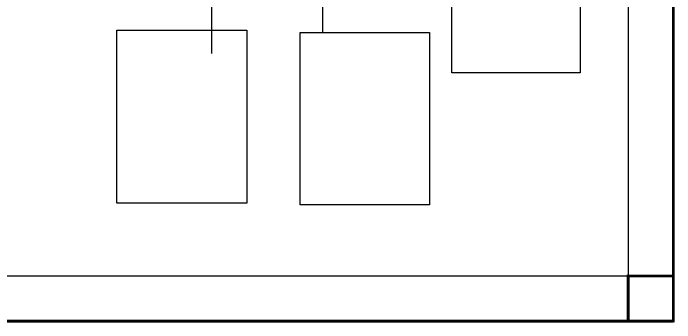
# Model space of a CAD drawing. Header units: millimetres. Extents: x 512 to 764439, y -71 to 559481.
# Drawn here: x 574498 to 604179, y 188229 to 202131 of the extents above; entities that cross this region are included whole.
import ezdxf

# ---------------------------------------------------------------- set-up
doc = ezdxf.new("R2010")
doc.units = ezdxf.units.MM
doc.header["$LTSCALE"] = 50
for name, color, linetype in [('#가전가구', 252, 'Continuous'), ('#마감재', 5, 'Continuous'), ('12.철거설비도', 7, 'Continuous')]:
    doc.layers.add(name, color=color, linetype=linetype)
picture_1 = doc.add_image_def('image2.jpg', size_in_pixel=(3000, 4000))
picture_2 = doc.add_image_def('image3.jpg', size_in_pixel=(3000, 4000))
picture_3 = doc.add_image_def('image4.jpg', size_in_pixel=(3000, 4000))

msp = doc.modelspace()

# ---------------------------------------------------------------- linework, layer by layer
at = {"layer": '#가전가구', "color": 0, "ltscale": 2}
msp.add_lwpolyline([(568491.91422877, 223759.37760067), (602088.29465324, 223759.37760067), (602088.29465324, 190323.49642131), (568491.91422877, 190323.49642131)], close=True, dxfattribs=at)
at = {"color": 32, "true_color": 0xcd6928}
msp.add_lwpolyline([(564443.42989476, 188302.81427586, 121.76646086, 121.76646086, 0), (604117.7662628, 188307.14761953, 121.76646086, 121.76646086, 0), (604117.7662628, 318935.1108483, 0, 0, 0)], format="xyseb", dxfattribs=at)
at = {"color": 32, "true_color": 0xcd6928, "const_width": 121.76646086}
for points in [[(602088.29465324, 188294.05540702), (602088.29465324, 190323.49642131), (604117.73566754, 190323.49642131)], [(453483.11854107, 188289.94122713), (604118.54995258, 188289.94122713)]]:
    msp.add_lwpolyline(points, dxfattribs=at)
at = {"layer": '12.철거설비도', "color": 12}
for p, q in [((583395.2667164, 203626.64220336), (583395.2667164, 200325.43461831)), ((588379.12319457, 203748.40317651), (588379.12319457, 201268.27851225))]:
    msp.add_line(p, q, dxfattribs=at)

# ---------------------------------------------------------------- pictures from other files: only their frames are drawn
at = {"layer": '#마감재', "color": 0, "ltscale": 2}
image = msp.add_image(picture_1, insert=(594171.89916977, 199461.04086709), size_in_units=(5766.10607391, 7688.14143188), dxfattribs=at)
image.dxf.flags = 7
image = msp.add_image(picture_3, insert=(579142.40938439, 193595.66163814), size_in_units=(5834.05014893, 7778.73353191), dxfattribs=at)
image.dxf.flags = 7
image = msp.add_image(picture_2, insert=(587371.06997662, 193531.99265658), size_in_units=(5802.21439175, 7736.28585567), dxfattribs=at)
image.dxf.flags = 7

doc.saveas('drawing.dxf')
